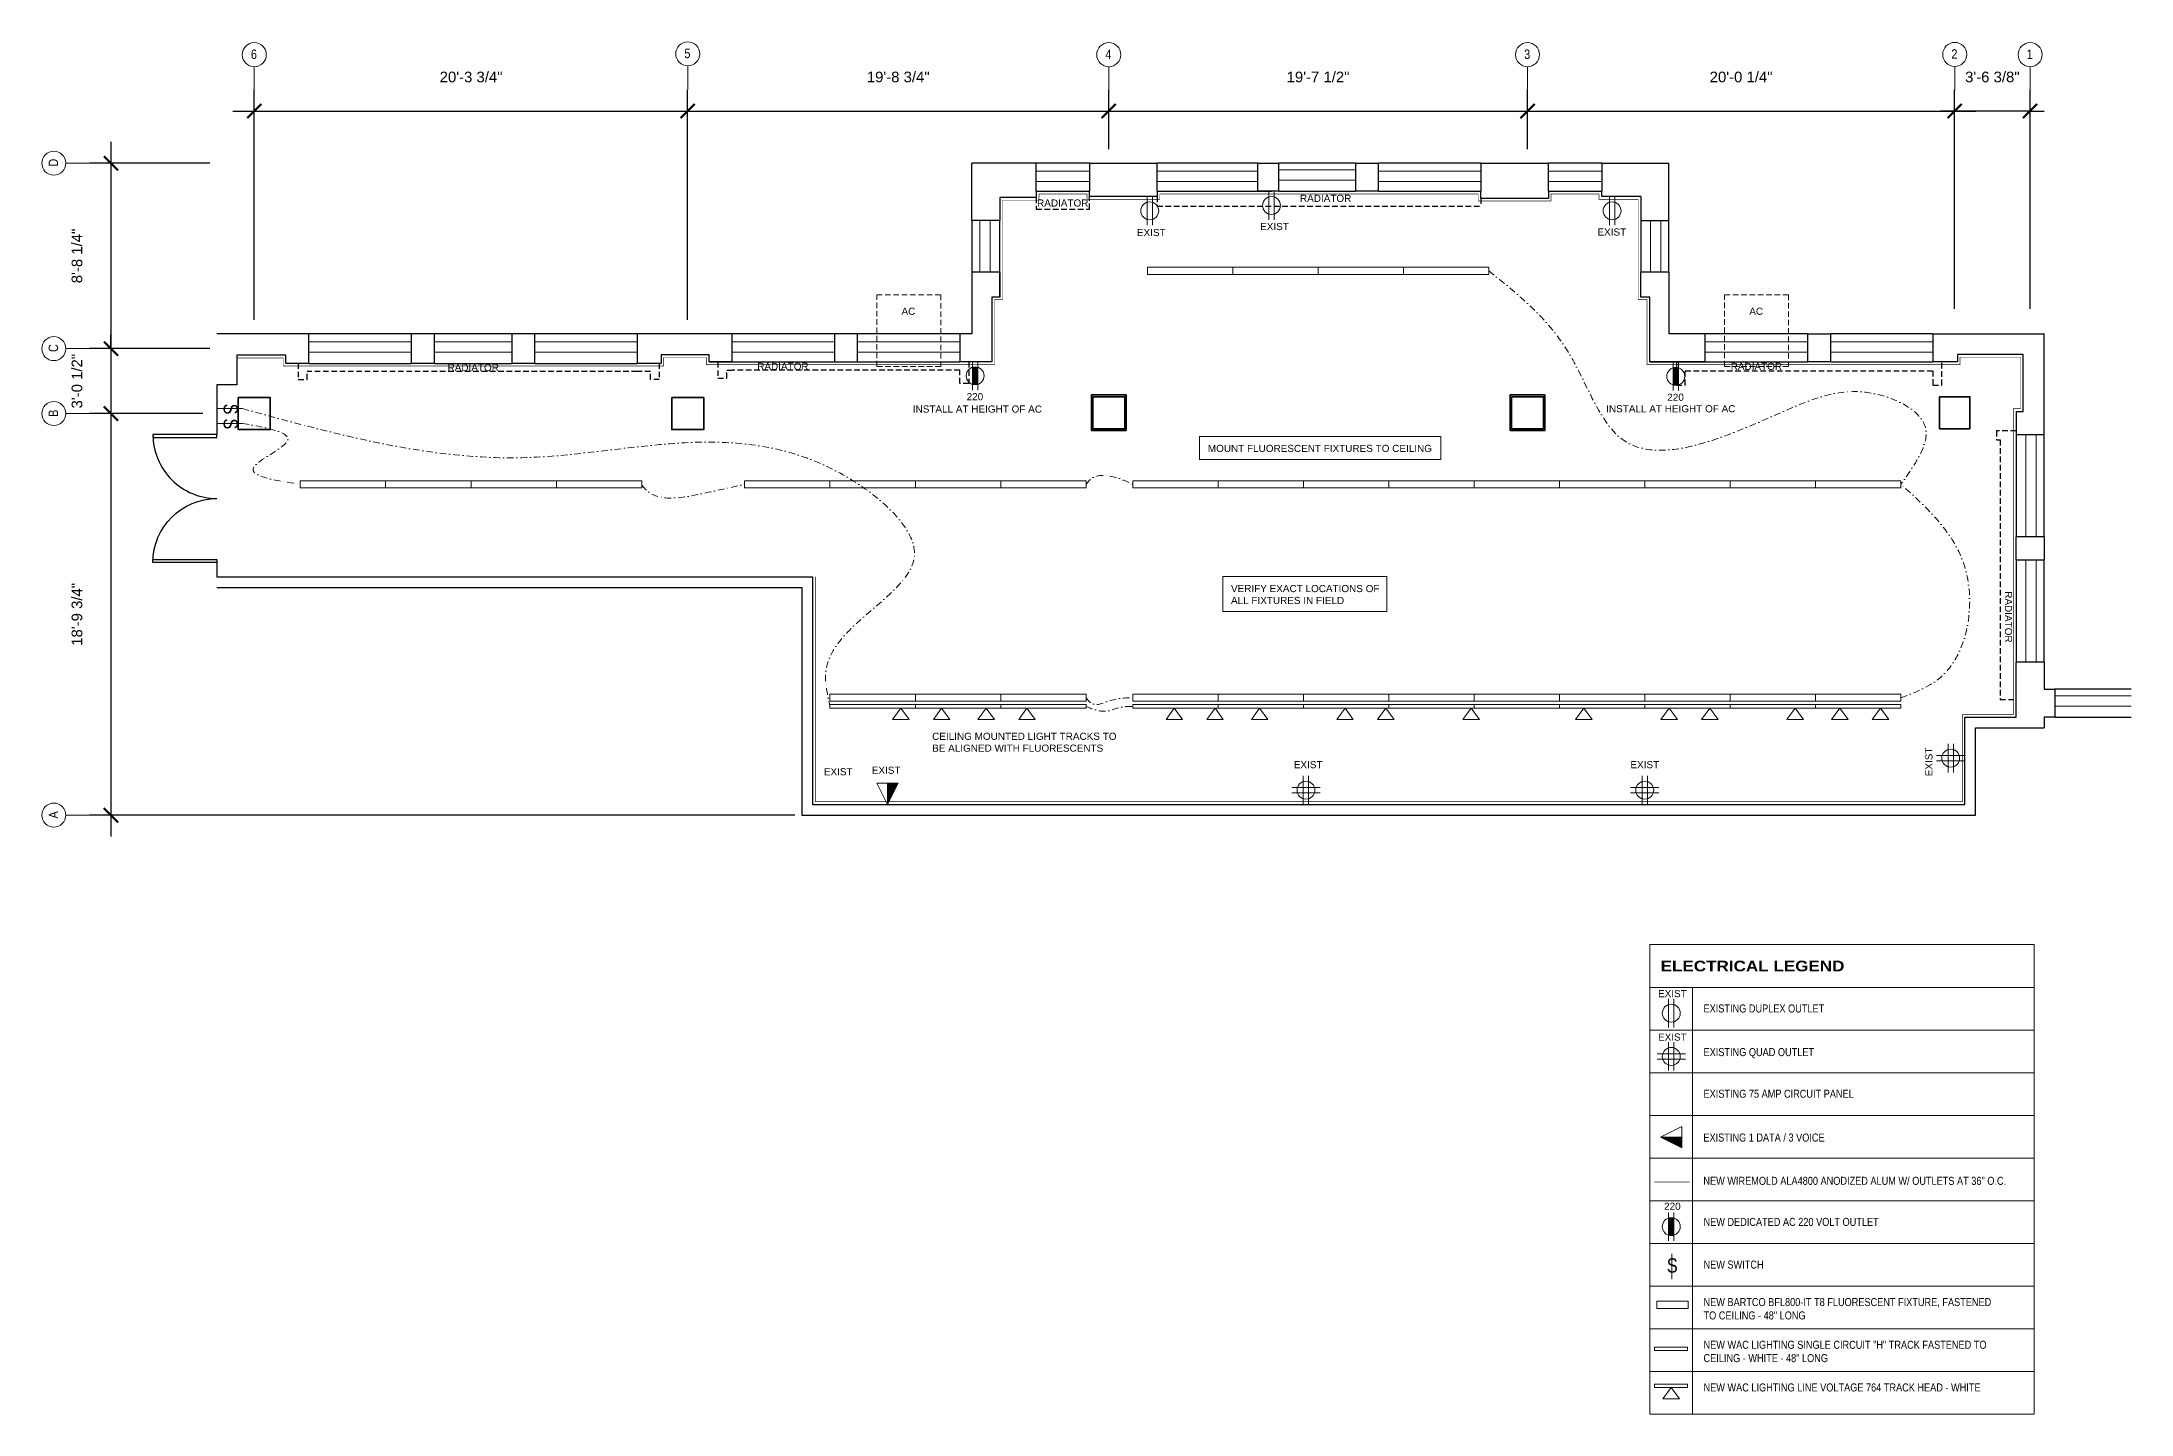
# Model space of a CAD drawing. Extents: x 2166 to 4336, y -1734 to 661.
# Drawn here: x 3161 to 4336, y -111 to 661 of the extents above; entities that cross this region are included whole.
import ezdxf

# ---------------------------------------------------------------- set-up
doc = ezdxf.new("R2010")
doc.units = 0
doc.header["$LTSCALE"] = 25
doc.header["$MEASUREMENT"] = 0
doc.header["$PDMODE"] = 34
doc.header["$PDSIZE"] = 6
doc.linetypes.add('HIDDEN2', pattern=[0.1875, 0.125, -0.0625])
doc.linetypes.add('STYLE_01', pattern=[0.3, 0.15, -0.075, 0.0005, -0.0745])
doc.layers.get('0').update_dxf_attribs({"lineweight": 15})
for name, color, linetype, lineweight in [('A-ANNO-NOTE', 230, 'Continuous', 13), ('A-CEN-COLNUM', 1, 'Continuous', 15), ('A-DIM', 86, 'Continuous', 15), ('A-EQMT', 134, 'Continuous', 20), ('A-FURN-FURN', 43, 'HIDDEN2', 25), ('A-PWR-NOTE', 3, 'Continuous', 9), ('A-PWR-SYMBOL', 3, 'Continuous', 9), ('E-Elec', 71, 'Continuous', 25), ('EXIST-BEAM-OVHD', 32, 'HIDDEN2', 25), ('EXIST-GLAZ-GLAZ', 4, 'Continuous', 18), ('EXIST-S-COL', 32, 'Continuous', 35), ('EXIST-WALL-FULL', 1, 'Continuous', 30), ('EXIST-WALL-PRHT', 32, 'Continuous', 25)]:
    doc.layers.add(name, color=color, linetype=linetype, lineweight=lineweight)
doc.layers.add('NEW-PART', color=1, linetype='Continuous')
doc.styles.add('ARCHITXT', font='cityb___.ttf', dxfattribs={"height": 6})
doc.styles.add('Arial Narrow 8', font='ARIALN.TTF', dxfattribs={"height": 9})
doc.styles.add('Dim', font='ARIAL.TTF', dxfattribs={"height": 6})
doc.styles.add('DIMPAPER', font='ARIAL.TTF', dxfattribs={"height": 2})
doc.styles.add('TITLE', font='ariblk.TTF', dxfattribs={"height": 0.1875})
doc.dimstyles.new('AW PAPER', dxfattribs={"dimscale": 0, "dimtxt": 0.5625, "dimasz": 0.125, "dimexe": 0.09375, "dimexo": 0.03125, "dimgap": 0.125, "dimtad": 1, "dimdec": 3, "dimrnd": 0.125, "dimzin": 3, "dimdsep": 46, "dimlunit": 4, "dimtxsty": 'DIMPAPER', "dimblk": 'ARCHTICK', "dimcen": 0.09375, "dimdle": 0.09375, "dimadec": 0, "dimazin": 0, "dimtfac": 1, "dimtdec": 3, "dimtix": 1, "dimtmove": 1, "dimatfit": 2, "dimfxl": 0, "dimfrac": 2, "dimtolj": 1, "dimtzin": 0, "dimarcsym": 0})

# ---------------------------------------------------------------- blocks, each defined once
blk = doc.blocks.new('LDR')
blk.add_line((0, 0), (0, 0))
blk.add_lwpolyline([(-1.75, 0), (0, 0), (0, 36), (-1.75, 36)], close=True)
blk.add_arc((0, 0), 36, 90, 180)
blk = doc.blocks.new('Group-917')
at = {"layer": 'A-PWR-SYMBOL'}
for p, q in [((8, 1.5), (-8, 1.5)), ((-1.5, -8), (-1.5, 8)), ((1.5, -8), (1.5, 8)), ((8, -1.5), (-8, -1.5))]:
    blk.add_line(p, q, dxfattribs=at)
blk.add_circle((0, 0), 5.03, dxfattribs=at)
blk = doc.blocks.new('Group-916')
at = {"layer": 'A-PWR-SYMBOL'}
for p, q in [((-1.5, -8), (-1.5, 8)), ((1.5, -8), (1.5, 8))]:
    blk.add_line(p, q, dxfattribs=at)
blk.add_circle((0, 0), 5.03, dxfattribs=at)
blk = doc.blocks.new('Group-923')
at = {"layer": 'A-PWR-SYMBOL', "linetype": 'Continuous', "lineweight": 0}
blk.add_hatch(color=7, dxfattribs=at).paths.add_polyline_path([(12, -6), (12, 0), (0, 0)])
at = {"layer": 'A-PWR-SYMBOL'}
blk.add_line((12, 0), (0, 0), dxfattribs=at)
for points in [[(12, -6), (12, 6), (0, 0)], [(12, -6), (12, 0), (0, 0)]]:
    blk.add_lwpolyline(points, close=True, dxfattribs=at)
blk = doc.blocks.new('_ARCHTICK')
at = {"color": 0, "linetype": 'ByBlock', "const_width": 0.15}
blk.add_lwpolyline([(-0.5, -0.5), (0.5, 0.5)], dxfattribs=at)
blk = doc.blocks.new('*D51')
at = {"layer": 'A-DIM', "color": 0, "lineweight": -2}
for p, q in [((3281, 504.8), (3281, 634.2)), ((3524.7, 508.8), (3524.7, 634.2)), ((3269, 622.2), (3536.7, 622.2))]:
    blk.add_line(p, q, dxfattribs=at)
at = {"layer": 'Defpoints', "color": 0}
for p in [(3524.7, 622.2), (3281, 500.8), (3524.7, 504.8)]:
    blk.add_point(p, dxfattribs=at)
at = {"layer": 'A-DIM', "color": 0, "lineweight": -2, "xscale": 8, "yscale": 8, "zscale": 8, "rotation": 180}
blk.add_blockref('_ARCHTICK', (3281, 622.2), dxfattribs=at)
at = {"layer": 'A-DIM', "color": 0, "lineweight": -2, "xscale": 8, "yscale": 8, "zscale": 8}
blk.add_blockref('_ARCHTICK', (3524.7, 622.2), dxfattribs=at)
at = {"layer": 'A-DIM', "color": 0, "insert": (3402.9, 641.3), "char_height": 6, "attachment_point": 5, "style": 'Dim'}
blk.add_mtext('\\A1;20\'-3 3/4"', dxfattribs=at)
blk = doc.blocks.new('*D52')
at = {"layer": 'A-DIM', "color": 0, "lineweight": -2}
for p, q in [((3524.7, 504.8), (3524.7, 634.2)), ((3761.5, 604.8), (3761.5, 634.2)), ((3512.7, 622.2), (3773.5, 622.2))]:
    blk.add_line(p, q, dxfattribs=at)
at = {"layer": 'Defpoints', "color": 0}
for p in [(3761.5, 622.2), (3761.5, 600.8), (3524.7, 500.8)]:
    blk.add_point(p, dxfattribs=at)
at = {"layer": 'A-DIM', "color": 0, "lineweight": -2, "xscale": 8, "yscale": 8, "zscale": 8, "rotation": 180}
blk.add_blockref('_ARCHTICK', (3524.7, 622.2), dxfattribs=at)
at = {"layer": 'A-DIM', "color": 0, "lineweight": -2, "xscale": 8, "yscale": 8, "zscale": 8}
blk.add_blockref('_ARCHTICK', (3761.5, 622.2), dxfattribs=at)
at = {"layer": 'A-DIM', "color": 0, "insert": (3643.1, 641.3), "char_height": 6, "attachment_point": 5, "style": 'Dim'}
blk.add_mtext('\\A1;19\'-8 3/4"', dxfattribs=at)
blk = doc.blocks.new('*D53')
at = {"layer": 'A-DIM', "color": 0, "lineweight": -2}
for p, q in [((3761.5, 600.8), (3761.5, 634.2)), ((3997, 604.8), (3997, 634.2)), ((3749.5, 622.2), (4009, 622.2))]:
    blk.add_line(p, q, dxfattribs=at)
at = {"layer": 'Defpoints', "color": 0}
for p in [(3997, 622.2), (3997, 600.8), (3761.5, 596.8)]:
    blk.add_point(p, dxfattribs=at)
at = {"layer": 'A-DIM', "color": 0, "lineweight": -2, "xscale": 8, "yscale": 8, "zscale": 8, "rotation": 180}
blk.add_blockref('_ARCHTICK', (3761.5, 622.2), dxfattribs=at)
at = {"layer": 'A-DIM', "color": 0, "lineweight": -2, "xscale": 8, "yscale": 8, "zscale": 8}
blk.add_blockref('_ARCHTICK', (3997, 622.2), dxfattribs=at)
at = {"layer": 'A-DIM', "color": 0, "insert": (3879.2, 641.3), "char_height": 6, "attachment_point": 5, "style": 'Dim'}
blk.add_mtext('\\A1;19\'-7 1/2"', dxfattribs=at)
blk = doc.blocks.new('*D54')
at = {"layer": 'A-DIM', "color": 0, "lineweight": -2}
for p, q in [((3997, 600.8), (3997, 634.2)), ((4237.2, 511), (4237.2, 634.2)), ((3985, 622.2), (4249.2, 622.2))]:
    blk.add_line(p, q, dxfattribs=at)
at = {"layer": 'Defpoints', "color": 0}
for p in [(4237.2, 622.2), (3997, 596.8), (4237.2, 507)]:
    blk.add_point(p, dxfattribs=at)
at = {"layer": 'A-DIM', "color": 0, "lineweight": -2, "xscale": 8, "yscale": 8, "zscale": 8, "rotation": 180}
blk.add_blockref('_ARCHTICK', (3997, 622.2), dxfattribs=at)
at = {"layer": 'A-DIM', "color": 0, "lineweight": -2, "xscale": 8, "yscale": 8, "zscale": 8}
blk.add_blockref('_ARCHTICK', (4237.2, 622.2), dxfattribs=at)
at = {"layer": 'A-DIM', "color": 0, "insert": (4117.1, 641.3), "char_height": 6, "attachment_point": 5, "style": 'Dim'}
blk.add_mtext('\\A1;20\'-0 1/4"', dxfattribs=at)
blk = doc.blocks.new('*D55')
at = {"layer": 'A-DIM', "color": 0, "lineweight": -2}
for p, q in [((4237.2, 511), (4237.2, 634.2)), ((4279.6, 511), (4279.6, 634.2)), ((4237.2, 622.2), (4229.2, 622.2)), ((4279.6, 622.2), (4237.2, 622.2)), ((4279.6, 622.2), (4287.6, 622.2))]:
    blk.add_line(p, q, dxfattribs=at)
at = {"layer": 'Defpoints', "color": 0}
for p in [(4237.2, 622.2), (4237.2, 507), (4279.6, 507)]:
    blk.add_point(p, dxfattribs=at)
at = {"layer": 'A-DIM', "color": 0, "lineweight": -2, "xscale": 8, "yscale": 8, "zscale": 8}
blk.add_blockref('_ARCHTICK', (4237.2, 622.2), dxfattribs=at)
at = {"layer": 'A-DIM', "color": 0, "lineweight": -2, "xscale": 8, "yscale": 8, "zscale": 8, "rotation": 180}
blk.add_blockref('_ARCHTICK', (4279.6, 622.2), dxfattribs=at)
at = {"layer": 'A-DIM', "color": 0, "insert": (4258.4, 641.3), "char_height": 6, "attachment_point": 5, "style": 'Dim'}
blk.add_mtext('\\A1;3\'-6 3/8"', dxfattribs=at)
blk = doc.blocks.new('*D49')
at = {"layer": 'A-DIM', "color": 0, "lineweight": -2}
for p, q in [((3200.4, 488.6), (3200.4, 496.6)), ((3256, 488.6), (3188.4, 488.6)), ((3200.4, 488.6), (3200.4, 452.1)), ((3252, 452.1), (3188.4, 452.1)), ((3200.4, 452.1), (3200.4, 444.1))]:
    blk.add_line(p, q, dxfattribs=at)
at = {"layer": 'Defpoints', "color": 0}
for p in [(3260, 488.6), (3200.4, 452.1), (3256, 452.1)]:
    blk.add_point(p, dxfattribs=at)
at = {"layer": 'A-DIM', "color": 0, "lineweight": -2, "xscale": 8, "yscale": 8, "zscale": 8}
for p, rotation in [((3200.4, 488.6), 270), ((3200.4, 452.1), 90)]:
    blk.add_blockref('_ARCHTICK', p, dxfattribs=dict(at, rotation=rotation))
at = {"layer": 'A-DIM', "color": 0, "insert": (3181.3, 470.3), "char_height": 6, "attachment_point": 5, "rotation": 90, "style": 'Dim'}
blk.add_mtext('\\A1;3\'-0 1/2"', dxfattribs=at)
blk = doc.blocks.new('*D50')
at = {"layer": 'A-DIM', "color": 0, "lineweight": -2}
for p, q in [((3200.4, 464.1), (3200.4, 214.3)), ((3252, 452.1), (3188.4, 452.1)), ((3585, 226.3), (3188.4, 226.3))]:
    blk.add_line(p, q, dxfattribs=at)
at = {"layer": 'Defpoints', "color": 0}
for p in [(3256, 452.1), (3200.4, 226.3), (3589, 226.3)]:
    blk.add_point(p, dxfattribs=at)
at = {"layer": 'A-DIM', "color": 0, "lineweight": -2, "xscale": 8, "yscale": 8, "zscale": 8}
for p, rotation in [((3200.4, 452.1), 90), ((3200.4, 226.3), 270)]:
    blk.add_blockref('_ARCHTICK', p, dxfattribs=dict(at, rotation=rotation))
at = {"layer": 'A-DIM', "color": 0, "insert": (3181.3, 339.2), "char_height": 6, "attachment_point": 5, "rotation": 90, "style": 'Dim'}
blk.add_mtext('\\A1;18\'-9 3/4"', dxfattribs=at)
blk = doc.blocks.new('*D69')
at = {"layer": 'A-DIM', "color": 0, "lineweight": -2}
for p, q in [((3200.4, 604.8), (3200.4, 476.6)), ((3256, 592.8), (3188.4, 592.8)), ((3252, 488.6), (3188.4, 488.6))]:
    blk.add_line(p, q, dxfattribs=at)
at = {"layer": 'Defpoints', "color": 0}
for p in [(3260, 592.8), (3200.4, 488.6), (3256, 488.6)]:
    blk.add_point(p, dxfattribs=at)
at = {"layer": 'A-DIM', "color": 0, "lineweight": -2, "xscale": 8, "yscale": 8, "zscale": 8}
for p, rotation in [((3200.4, 592.8), 90), ((3200.4, 488.6), 270)]:
    blk.add_blockref('_ARCHTICK', p, dxfattribs=dict(at, rotation=rotation))
at = {"layer": 'A-DIM', "color": 0, "insert": (3181.3, 540.7), "char_height": 6, "attachment_point": 5, "rotation": 90, "style": 'Dim'}
blk.add_mtext('\\A1;8\'-8 1/4"', dxfattribs=at)

msp = doc.modelspace()

# ---------------------------------------------------------------- hatches: boundary and pattern name
at = {"layer": 'A-PWR-SYMBOL', "linetype": 'STYLE_01'}
for points in [[(3684.864, 468.5153, 0.152479035), (3687.864, 468.5153), (3687.864, 478.124, 0.152479035), (3684.864, 478.124)], [(4078.8651, 468.2021, 0.152479035), (4081.8651, 468.2021), (4081.8651, 477.8108, 0.152479035), (4078.8651, 477.8108)], [(4076.3448, -9.8572, 0.152479035), (4079.3448, -9.8572), (4079.3448, -0.2485, 0.152479035), (4076.3448, -0.2485)]]:
    msp.add_hatch(color=256, dxfattribs=at).paths.add_polyline_path(points)

# ---------------------------------------------------------------- linework, layer by layer
for p, q in [((3311.7416, 486.336), (3311.7416, 492.336)), ((3311.7416, 492.336), (3329.1233, 492.336)), ((3620.2416, 481.086), (3607.2416, 481.086)), ((4271.7416, 440.336), (4271.7416, 453.336))]:
    msp.add_line(p, q)
at = {"layer": 'A-ANNO-NOTE'}
for points in [[(3812.627, 439.1239), (3948.2567, 439.1239), (3948.2567, 426.3323), (3812.627, 426.3323)], [(3825.6437, 360.4164), (3917.8438, 360.4164), (3917.8438, 340.8484), (3825.6437, 340.8484)]]:
    msp.add_lwpolyline(points, close=True, dxfattribs=at)
at = {"layer": 'A-CEN-COLNUM', "linetype": 'Continuous'}
for p, q in [((3280.9916, 633.7399), (3280.9916, 647.1336)), ((3524.7416, 634.2236), (3524.7416, 647.6173)), ((3761.4916, 633.7399), (3761.4916, 647.1336)), ((3996.9916, 633.7399), (3996.9916, 647.1336)), ((4237.2416, 633.7399), (4237.2416, 647.1336)), ((4279.6166, 633.7399), (4279.6166, 647.1336)), ((3188.3846, 592.836), (3174.991, 592.836)), ((3188.3846, 488.586), (3174.991, 488.586)), ((3188.3846, 452.086), (3174.991, 452.086)), ((3188.3846, 226.336), (3174.991, 226.336))]:
    msp.add_line(p, q, dxfattribs=at)
for centre in [(3281.0061, 653.8836), (3524.7561, 654.3673), (3761.5061, 653.8836), (3997.0061, 653.8836), (4237.2561, 654.0242), (4279.6311, 653.8836), (3168.241, 592.8505), (3168.241, 488.6005), (3168.241, 452.1005), (3168.241, 226.3505)]:
    msp.add_circle(centre, 6.75, dxfattribs=at)
at = {"layer": 'A-EQMT', "linetype": 'HIDDEN2'}
for points in [[(3630.9916, 518.9155), (3666.9916, 518.9155), (3666.9916, 478.6235), (3630.9916, 478.6235)], [(4107.7416, 518.9155), (4143.7416, 518.9155), (4143.7416, 478.6235), (4107.7416, 478.6235)]]:
    msp.add_lwpolyline(points, close=True, dxfattribs=at)
at = {"layer": 'A-FURN-FURN'}
for p, q in [((3720.7416, 573.586), (3720.7416, 567.086)), ((3720.7416, 567.086), (3750.7416, 567.086)), ((3750.7416, 567.086), (3750.7416, 574.086)), ((3788.7416, 574.086), (3788.7416, 568.7695)), ((3788.7416, 568.7695), (3970.7416, 568.7695)), ((3970.7416, 573.086), (3970.7416, 568.7695)), ((3305.7416, 480.336), (3305.7416, 471.336)), ((3305.7416, 471.336), (3310.7416, 471.336)), ((3496.2416, 475.836), (3310.7416, 475.836)), ((3310.7416, 471.336), (3310.7416, 475.836)), ((3503.7416, 475.836), (3496.2416, 475.836)), ((3503.7416, 471.336), (3503.7416, 475.836)), ((3508.7416, 471.336), (3503.7416, 471.336)), ((3508.7416, 480.336), (3508.7416, 471.336)), ((3541.7416, 481.086), (3541.7416, 472.086)), ((3541.7416, 472.086), (3546.7416, 472.086)), ((3546.7416, 472.086), (3546.7416, 476.586)), ((3546.7416, 476.586), (3549.7416, 476.586)), ((3677.7416, 476.586), (3549.7416, 476.586)), ((3677.7416, 469.086), (3677.7416, 476.586)), ((3682.7416, 481.086), (3682.7416, 469.086)), ((4080.7416, 481.086), (4080.7416, 468.086)), ((4085.7416, 468.086), (4085.7416, 476.086)), ((4085.7416, 476.086), (4224.9916, 476.086)), ((4224.9916, 476.086), (4224.9916, 468.086)), ((4229.9916, 468.086), (4229.9916, 481.086)), ((3682.7416, 469.086), (3677.7416, 469.086)), ((4080.7416, 468.086), (4085.7416, 468.086)), ((4224.9916, 468.086), (4229.9916, 468.086)), ((4271.7416, 442.336), (4260.7416, 442.336)), ((4260.7416, 442.336), (4260.7416, 437.336)), ((4260.7416, 437.336), (4262.7416, 437.336)), ((4262.7416, 437.336), (4262.7416, 291.336)), ((4262.7416, 291.336), (4271.7416, 291.336))]:
    msp.add_line(p, q, dxfattribs=at)
at = {"layer": 'A-PWR-SYMBOL'}
for p, q in [((3274.342, 454.8783), (3259.9916, 454.8783)), ((3274.342, 446.5648), (3259.9916, 446.5648)), ((3644.6179, 286.4691), (3639.9614, 280.0762)), ((3644.6179, 286.4691), (3649.2743, 280.0762)), ((3667.5265, 286.4691), (3662.8701, 280.0762)), ((3667.5265, 286.4691), (3672.183, 280.0762)), ((3692.6179, 286.4691), (3687.9614, 280.0762)), ((3692.6179, 286.4691), (3697.2743, 280.0762)), ((3715.5265, 286.4691), (3710.8701, 280.0762)), ((3715.5265, 286.4691), (3720.183, 280.0762)), ((3798.3679, 286.4691), (3793.7114, 280.0762)), ((3798.3679, 286.4691), (3803.0243, 280.0762)), ((3821.2765, 286.4691), (3816.6201, 280.0762)), ((3821.2765, 286.4691), (3825.933, 280.0762)), ((3846.3679, 286.4691), (3841.7114, 280.0762)), ((3846.3679, 286.4691), (3851.0243, 280.0762)), ((3894.3679, 286.4691), (3889.7114, 280.0762)), ((3894.3679, 286.4691), (3899.0243, 280.0762)), ((3917.2765, 286.4691), (3912.6201, 280.0762)), ((3917.2765, 286.4691), (3921.933, 280.0762)), ((3965.2765, 286.4691), (3960.6201, 280.0762)), ((3965.2765, 286.4691), (3969.933, 280.0762)), ((4028.6179, 286.4691), (4023.9614, 280.0762)), ((4028.6179, 286.4691), (4033.2743, 280.0762)), ((4076.6179, 286.4691), (4071.9614, 280.0762)), ((4076.6179, 286.4691), (4081.2743, 280.0762)), ((4099.5265, 286.4691), (4094.8701, 280.0762)), ((4099.5265, 286.4691), (4104.183, 280.0762)), ((4147.5265, 286.4691), (4142.8701, 280.0762)), ((4147.5265, 286.4691), (4152.183, 280.0762)), ((4172.6179, 286.4691), (4167.9614, 280.0762)), ((4172.6179, 286.4691), (4177.2743, 280.0762)), ((4195.5265, 286.4691), (4190.8701, 280.0762)), ((4195.5265, 286.4691), (4200.183, 280.0762)), ((3639.9614, 280.0762), (3649.2743, 280.0762)), ((3662.8701, 280.0762), (3672.183, 280.0762)), ((3687.9614, 280.0762), (3697.2743, 280.0762)), ((3710.8701, 280.0762), (3720.183, 280.0762)), ((3793.7114, 280.0762), (3803.0243, 280.0762)), ((3816.6201, 280.0762), (3825.933, 280.0762)), ((3841.7114, 280.0762), (3851.0243, 280.0762)), ((3889.7114, 280.0762), (3899.0243, 280.0762)), ((3912.6201, 280.0762), (3921.933, 280.0762)), ((3960.6201, 280.0762), (3969.933, 280.0762)), ((4023.9614, 280.0762), (4033.2743, 280.0762)), ((4071.9614, 280.0762), (4081.2743, 280.0762)), ((4094.8701, 280.0762), (4104.183, 280.0762)), ((4142.8701, 280.0762), (4152.183, 280.0762)), ((4167.9614, 280.0762), (4177.2743, 280.0762)), ((4190.8701, 280.0762), (4200.183, 280.0762)), ((4065.8448, 129.4929), (4281.8448, 129.4929)), ((4089.8448, 129.4929), (4089.8448, -110.5071)), ((4065.8448, 105.4929), (4281.8448, 105.4929)), ((4065.8448, 81.4929), (4281.8448, 81.4929)), ((4065.8448, 57.4929), (4281.8448, 57.4929)), ((4065.8448, 33.4929), (4281.8448, 33.4929)), ((4065.8448, 9.4929), (4281.8448, 9.4929)), ((4065.8448, -14.5071), (4281.8448, -14.5071)), ((4078.1392, -20.2781), (4078.1392, -34.6286)), ((4065.8448, -38.5071), (4281.8448, -38.5071)), ((4065.8448, -62.5071), (4281.8448, -62.5071)), ((4065.8448, -62.5071), (4281.8448, -62.5071)), ((4065.8448, -86.5071), (4281.8448, -86.5071)), ((4077.7484, -95.5654), (4073.0919, -101.9584)), ((4073.0919, -101.9584), (4082.4048, -101.9584)), ((4077.7484, -95.5654), (4082.4048, -101.9584))]:
    msp.add_line(p, q, dxfattribs=at)
for points in [[(3783.2416, 530.336), (3831.2416, 530.336), (3831.2416, 534.336), (3783.2416, 534.336)], [(3831.2416, 530.336), (3879.2416, 530.336), (3879.2416, 534.336), (3831.2416, 534.336)], [(3879.2416, 530.336), (3927.2416, 530.336), (3927.2416, 534.336), (3879.2416, 534.336)], [(3927.2416, 530.336), (3975.2416, 530.336), (3975.2416, 534.336), (3927.2416, 534.336)], [(3306.8666, 410.336), (3354.8666, 410.336), (3354.8666, 414.336), (3306.8666, 414.336)], [(3354.8666, 410.336), (3402.8666, 410.336), (3402.8666, 414.336), (3354.8666, 414.336)], [(3402.8666, 410.336), (3450.8666, 410.336), (3450.8666, 414.336), (3402.8666, 414.336)], [(3450.8666, 410.336), (3498.8666, 410.336), (3498.8666, 414.336), (3450.8666, 414.336)], [(3556.7416, 410.336), (3604.7416, 410.336), (3604.7416, 414.336), (3556.7416, 414.336)], [(3604.7416, 410.336), (3652.7416, 410.336), (3652.7416, 414.336), (3604.7416, 414.336)], [(3652.7416, 410.336), (3700.7416, 410.336), (3700.7416, 414.336), (3652.7416, 414.336)], [(3700.7416, 410.336), (3748.7416, 410.336), (3748.7416, 414.336), (3700.7416, 414.336)], [(3774.9916, 410.336), (3822.9916, 410.336), (3822.9916, 414.336), (3774.9916, 414.336)], [(3822.9916, 410.336), (3870.9916, 410.336), (3870.9916, 414.336), (3822.9916, 414.336)], [(3870.9916, 410.336), (3918.9916, 410.336), (3918.9916, 414.336), (3870.9916, 414.336)], [(3918.9916, 410.336), (3966.9916, 410.336), (3966.9916, 414.336), (3918.9916, 414.336)], [(3966.9916, 410.336), (4014.9916, 410.336), (4014.9916, 414.336), (3966.9916, 414.336)], [(4014.9916, 410.336), (4062.9916, 410.336), (4062.9916, 414.336), (4014.9916, 414.336)], [(4062.9916, 410.336), (4110.9916, 410.336), (4110.9916, 414.336), (4062.9916, 414.336)], [(4110.9916, 410.336), (4158.9916, 410.336), (4158.9916, 414.336), (4110.9916, 414.336)], [(4158.9916, 410.336), (4206.9916, 410.336), (4206.9916, 414.336), (4158.9916, 414.336)], [(4158.9916, 410.336), (4206.9916, 410.336), (4206.9916, 414.336), (4158.9916, 414.336)], [(3604.7416, 290.336), (3652.7416, 290.336), (3652.7416, 294.336), (3604.7416, 294.336)], [(3652.7416, 290.336), (3700.7416, 290.336), (3700.7416, 294.336), (3652.7416, 294.336)], [(3700.7416, 290.336), (3748.7416, 290.336), (3748.7416, 294.336), (3700.7416, 294.336)], [(3774.9916, 290.336), (3822.9916, 290.336), (3822.9916, 294.336), (3774.9916, 294.336)], [(3822.9916, 290.336), (3870.9916, 290.336), (3870.9916, 294.336), (3822.9916, 294.336)], [(3870.9916, 290.336), (3918.9916, 290.336), (3918.9916, 294.336), (3870.9916, 294.336)], [(3918.9916, 290.336), (3966.9916, 290.336), (3966.9916, 294.336), (3918.9916, 294.336)], [(3966.9916, 290.336), (4014.9916, 290.336), (4014.9916, 294.336), (3966.9916, 294.336)], [(4014.9916, 290.336), (4062.9916, 290.336), (4062.9916, 294.336), (4014.9916, 294.336)], [(4062.9916, 290.336), (4110.9916, 290.336), (4110.9916, 294.336), (4062.9916, 294.336)], [(4110.9916, 290.336), (4158.9916, 290.336), (4158.9916, 294.336), (4110.9916, 294.336)], [(4158.9916, 290.336), (4206.9916, 290.336), (4206.9916, 294.336), (4158.9916, 294.336)], [(3604.7416, 286.4691), (3652.7416, 286.4691), (3652.7416, 288.4691), (3604.7416, 288.4691)], [(3652.7416, 286.4691), (3700.7416, 286.4691), (3700.7416, 288.4691), (3652.7416, 288.4691)], [(3700.7416, 286.4691), (3748.7416, 286.4691), (3748.7416, 288.4691), (3700.7416, 288.4691)], [(3774.9916, 286.4691), (3822.9916, 286.4691), (3822.9916, 288.4691), (3774.9916, 288.4691)], [(3822.9916, 286.4691), (3870.9916, 286.4691), (3870.9916, 288.4691), (3822.9916, 288.4691)], [(3870.9916, 286.4691), (3918.9916, 286.4691), (3918.9916, 288.4691), (3870.9916, 288.4691)], [(3918.9916, 286.4691), (3966.9916, 286.4691), (3966.9916, 288.4691), (3918.9916, 288.4691)], [(3966.9916, 286.4691), (4014.9916, 286.4691), (4014.9916, 288.4691), (3966.9916, 288.4691)], [(4014.9916, 286.4691), (4062.9916, 286.4691), (4062.9916, 288.4691), (4014.9916, 288.4691)], [(4062.9916, 286.4691), (4110.9916, 286.4691), (4110.9916, 288.4691), (4062.9916, 288.4691)], [(4110.9916, 286.4691), (4158.9916, 286.4691), (4158.9916, 288.4691), (4110.9916, 288.4691)], [(4158.9916, 286.4691), (4206.9916, 286.4691), (4206.9916, 288.4691), (4158.9916, 288.4691)], [(4065.8448, 153.4929), (4281.8448, 153.4929), (4281.8448, -110.5071), (4065.8448, -110.5071)], [(4069.7747, -47.0361), (4087.2538, -47.0361), (4087.2538, -51.0361), (4069.7747, -51.0361)], [(4068.4851, -72.7625), (4087.0116, -72.7625), (4087.0116, -74.6618), (4068.4851, -74.6618)], [(4068.4851, -93.666), (4087.0116, -93.666), (4087.0116, -95.5654), (4068.4851, -95.5654)]]:
    msp.add_lwpolyline(points, close=True, dxfattribs=at)
at = {"layer": 'A-PWR-SYMBOL', "linetype": 'STYLE_01'}
for points in [[(3975.2416, 532.336), (4019.4169, 487.386), (4051.4985, 436.7901), (4139.188, 452.4677), (4192.6573, 463.157), (4220.4613, 445.3415), (4206.9916, 412.336)], [(3274.342, 454.8783), (3433.9644, 427.3574), (3617.6635, 414.336), (3652.172, 371.7945), (3602.6469, 308.6691), (3604.7416, 287.4691)], [(3274.342, 446.5648), (3299.613, 436.7168), (3280.5526, 421.6948), (3306.8666, 412.336)], [(3498.8666, 411.836), (3502.1865, 408.4417), (3530.5119, 406.6141), (3556.7416, 412.336)], [(3748.7416, 412.336), (3752.0615, 415.7302), (3762.2667, 416.9534), (3774.9916, 412.336)], [(4206.9916, 292.336), (4228.4802, 303.1295), (4242.8516, 365.8457), (4206.9916, 412.336)], [(3748.7416, 292.336), (3752.0615, 288.9417), (3762.4958, 290.7515), (3774.9916, 292.336)], [(3748.7416, 287.4691), (3758.813, 284.6978), (3769.0896, 287.0703), (3774.9916, 287.4691)]]:
    msp.add_spline(points, degree=3, dxfattribs=at)
at = {"layer": 'E-Elec', "linetype": 'STYLE_01', "const_width": 0.3, "flags": 128}
for points in [[(3271.2416, 483.336), (3297.2416, 483.336), (3297.2416, 478.836), (3511.2416, 478.836), (3511.2416, 483.586), (3535.2416, 483.586), (3535.2416, 479.586), (3697.2416, 479.586), (3697.2416, 516.086), (3701.7416, 516.086), (3701.7416, 572.086), (3722.2416, 572.086), (3722.2416, 575.586), (3749.2416, 575.586), (3749.2416, 572.586), (3790.2416, 572.586), (3790.2416, 575.586), (3969.2416, 575.586), (3969.2416, 571.586), (4010.2416, 571.586), (4010.2416, 575.586), (4037.2416, 575.586), (4037.2416, 572.586), (4059.2416, 572.586), (4059.2416, 516.086), (4064.2416, 516.086), (4064.2416, 479.586), (4240.2416, 479.586), (4240.2416, 483.836), (4274.2416, 483.836), (4274.2416, 454.836), (4270.2416, 454.836), (4270.2416, 282.836), (4241.4916, 282.836), (4241.4916, 233.836), (3596.4916, 233.836), (3596.4916, 360.336)], [(4068.3293, 20.0462), (4088.1868, 20.0462)]]:
    msp.add_lwpolyline(points, dxfattribs=at)
at = {"layer": 'EXIST-BEAM-OVHD', "flags": 128}
msp.add_lwpolyline([(4242.9916, 281.336), (4271.7416, 281.336)], dxfattribs=at)
at = {"layer": 'EXIST-GLAZ-GLAZ'}
for p, q in [((3750.7416, 588.336), (3720.7416, 588.336)), ((3845.2416, 588.336), (3788.7416, 588.336)), ((3900.2416, 589.086), (3857.2416, 589.086)), ((3970.7416, 588.336), (3913.2416, 588.336)), ((4038.7416, 588.336), (4008.7416, 588.336)), ((3750.7416, 582.586), (3720.7416, 582.586)), ((3845.2416, 582.586), (3788.7416, 582.586)), ((3900.2416, 583.336), (3857.2416, 583.336)), ((3970.7416, 582.586), (3913.2416, 582.586)), ((4038.7416, 582.586), (4008.7416, 582.586)), ((3688.9916, 560.586), (3688.9916, 531.586)), ((3694.7416, 560.586), (3694.7416, 531.586)), ((4066.2416, 531.586), (4066.2416, 560.586)), ((4071.9916, 531.586), (4071.9916, 560.586)), ((3369.2416, 492.336), (3311.7416, 492.336)), ((3369.2416, 486.586), (3311.7416, 486.586)), ((3425.7416, 492.336), (3382.2416, 492.336)), ((3425.7416, 486.586), (3382.2416, 486.586)), ((3496.2416, 492.336), (3438.7416, 492.336)), ((3496.2416, 486.586), (3438.7416, 486.586)), ((3607.2416, 492.336), (3549.7416, 492.336)), ((3607.2416, 486.586), (3549.7416, 486.586)), ((3677.7416, 492.336), (3620.2416, 492.336)), ((3677.7416, 486.586), (3620.2416, 486.586)), ((4154.4916, 492.336), (4096.9916, 492.336)), ((4154.4916, 486.586), (4096.9916, 486.586)), ((4224.9916, 492.336), (4167.4916, 492.336)), ((4224.9916, 486.586), (4167.4916, 486.586)), ((4277.2416, 382.836), (4277.2416, 440.336)), ((4282.9916, 382.836), (4282.9916, 440.336)), ((4277.2416, 312.336), (4277.2416, 369.836)), ((4282.9916, 312.336), (4282.9916, 369.836)), ((4336.4916, 293.336), (4293.4916, 293.336)), ((4336.4916, 287.586), (4293.4916, 287.586))]:
    msp.add_line(p, q, dxfattribs=at)
at = {"layer": 'EXIST-S-COL'}
for points in [[(3271.9916, 461.086), (3289.9916, 461.086), (3289.9916, 443.086), (3271.9916, 443.086)], [(3515.7416, 461.086), (3533.7416, 461.086), (3533.7416, 443.086), (3515.7416, 443.086)], [(3751.7416, 442.586), (3751.7416, 462.586), (3771.2416, 462.586), (3771.2416, 442.586)], [(3752.4916, 461.586), (3770.4916, 461.586), (3770.4916, 443.586), (3752.4916, 443.586)], [(3987.2416, 442.586), (3987.2416, 462.586), (4006.7416, 462.586), (4006.7416, 442.586)], [(3987.9916, 461.586), (4005.9916, 461.586), (4005.9916, 443.586), (3987.9916, 443.586)], [(4228.7416, 443.586), (4228.7416, 461.586), (4245.7416, 461.586), (4245.7416, 443.586)]]:
    msp.add_lwpolyline(points, close=True, dxfattribs=at)
at = {"layer": 'EXIST-WALL-FULL'}
for p, q in [((3720.7416, 592.836), (3684.4916, 592.836)), ((3684.4916, 560.586), (3684.4916, 592.836)), ((3720.7416, 577.086), (3720.7416, 592.836)), ((3750.7416, 592.836), (3750.7416, 577.086)), ((3750.7416, 592.836), (3788.7416, 592.836)), ((3788.7416, 577.086), (3788.7416, 592.6727)), ((3845.2416, 592.836), (3845.2416, 577.086)), ((3845.2416, 592.836), (3857.2416, 592.836)), ((3857.2416, 577.086), (3857.2416, 592.836)), ((3900.2416, 592.836), (3900.2416, 577.086)), ((3900.2416, 592.836), (3913.2416, 592.836)), ((3913.2416, 577.086), (3913.2416, 592.836)), ((3970.7416, 592.836), (3970.7416, 577.086)), ((3970.7416, 592.836), (4008.7416, 592.836)), ((4008.7416, 577.086), (4008.7416, 592.836)), ((4038.7416, 592.836), (4038.7416, 577.086)), ((4038.7416, 592.836), (4076.4916, 592.836)), ((4076.4916, 560.586), (4076.4916, 592.836)), ((3720.7416, 577.086), (3720.7416, 573.586)), ((3750.7416, 574.086), (3750.7416, 577.086)), ((3788.7416, 577.086), (3788.7416, 574.086)), ((3857.2416, 577.086), (3845.2416, 577.086)), ((3845.2416, 577.086), (3853.2416, 577.086)), ((3913.2416, 577.086), (3900.2416, 577.086)), ((3970.7416, 573.086), (3970.7416, 577.086)), ((4008.7416, 577.086), (4008.7416, 573.086)), ((4038.7416, 574.086), (4038.7416, 577.086)), ((3720.7416, 573.586), (3700.2416, 573.586)), ((3700.2416, 573.586), (3700.2416, 560.586)), ((3788.7416, 574.086), (3750.7416, 574.086)), ((4008.7416, 573.086), (3970.7416, 573.086)), ((4060.7416, 574.086), (4038.7416, 574.086)), ((4060.7416, 574.086), (4044.7416, 574.086)), ((4060.7416, 574.086), (4060.7416, 560.586)), ((3700.2416, 560.586), (3684.4916, 560.586)), ((4060.7416, 560.586), (4076.4916, 560.586)), ((3700.2416, 531.586), (3684.4916, 531.586)), ((3684.4916, 531.586), (3684.4916, 496.836)), ((3700.2416, 531.586), (3700.2416, 517.586)), ((3700.2416, 517.586), (3700.2416, 531.586)), ((4060.7416, 517.586), (4060.7416, 531.586)), ((4076.4916, 531.586), (4060.7416, 531.586)), ((4076.4916, 531.586), (4076.4916, 496.836)), ((3700.2416, 517.586), (3695.7416, 517.586)), ((3695.7416, 517.586), (3695.7416, 481.086)), ((4065.7416, 517.586), (4060.7416, 517.586)), ((4065.7416, 481.086), (4065.7416, 517.586)), ((3311.7416, 496.836), (3259.9916, 496.836)), ((3311.7416, 480.336), (3311.7416, 496.836)), ((3369.2416, 496.836), (3369.2416, 480.336)), ((3382.2416, 496.836), (3369.2416, 496.836)), ((3382.2416, 480.336), (3382.2416, 496.836)), ((3425.7416, 496.836), (3425.7416, 480.336)), ((3438.7416, 496.836), (3425.7416, 496.836)), ((3438.7416, 480.336), (3438.7416, 496.836)), ((3496.2416, 496.836), (3496.2416, 480.336)), ((3549.7416, 496.836), (3496.2416, 496.836)), ((3549.7416, 481.086), (3549.7416, 496.836)), ((3607.2416, 496.836), (3607.2416, 481.086)), ((3620.2416, 496.836), (3607.2416, 496.836)), ((3620.2416, 481.086), (3620.2416, 496.836)), ((3677.7416, 496.836), (3677.7416, 481.086)), ((3684.4916, 496.836), (3677.7416, 496.836)), ((4096.9916, 496.836), (4076.4916, 496.836)), ((4096.9916, 481.086), (4096.9916, 496.836)), ((4154.4916, 496.836), (4154.4916, 481.086)), ((4154.4916, 496.836), (4167.4916, 496.836)), ((4167.4916, 481.086), (4167.4916, 496.836)), ((4224.9916, 496.836), (4224.9916, 481.086)), ((4224.9916, 496.836), (4287.4916, 496.836)), ((4287.4916, 440.336), (4287.4916, 496.836)), ((3298.7416, 484.836), (3271.2416, 484.836)), ((3271.2416, 484.836), (3271.2416, 468.336)), ((3298.7416, 480.336), (3298.7416, 484.836)), ((3311.7416, 486.336), (3311.7416, 490.336)), ((3311.7416, 480.336), (3311.7416, 486.336)), ((3536.7416, 485.086), (3509.7416, 485.086)), ((3509.7416, 485.086), (3509.7416, 480.336)), ((3536.7416, 481.086), (3536.7416, 485.086)), ((4275.7416, 485.336), (4238.7416, 485.336)), ((4238.7416, 485.336), (4238.7416, 481.086)), ((4275.7416, 453.336), (4275.7416, 485.336)), ((3311.7416, 480.336), (3298.7416, 480.336)), ((3382.2416, 480.336), (3369.2416, 480.336)), ((3438.7416, 480.336), (3425.7416, 480.336)), ((3509.7416, 480.336), (3496.2416, 480.336)), ((3549.7416, 481.086), (3536.7416, 481.086)), ((3536.7416, 481.086), (3549.7416, 481.086)), ((3607.2416, 481.086), (3620.2416, 481.086)), ((3695.7416, 481.086), (3677.7416, 481.086)), ((4096.9916, 481.086), (4065.7416, 481.086)), ((4065.7416, 481.086), (4096.9916, 481.086)), ((4065.7416, 481.086), (4083.7416, 481.086)), ((4167.4916, 481.086), (4154.4916, 481.086)), ((4238.7416, 481.086), (4224.9916, 481.086)), ((3259.9916, 468.336), (3259.9916, 440.336)), ((3271.2416, 468.336), (3259.9916, 468.336)), ((4271.7416, 453.336), (4275.7416, 453.336)), ((4271.7416, 453.336), (4271.7416, 440.336)), ((4271.7416, 440.336), (4287.4916, 440.336)), ((4271.7416, 369.836), (4271.7416, 382.836)), ((4287.4916, 382.836), (4271.7416, 382.836)), ((4287.4916, 382.836), (4287.4916, 369.836)), ((3259.9916, 368.336), (3259.9916, 360.336)), ((4271.7416, 369.836), (4287.4916, 369.836)), ((3259.9916, 360.336), (3594.9916, 360.336)), ((3259.9916, 354.336), (3588.9916, 354.336)), ((3588.9916, 354.336), (3588.9916, 226.336)), ((3594.9916, 360.336), (3594.9916, 232.336)), ((4271.7416, 281.336), (4271.7416, 312.336)), ((4287.4916, 312.336), (4271.7416, 312.336)), ((4287.4916, 312.336), (4287.4916, 297.086)), ((4287.4916, 297.086), (4293.4916, 297.086)), ((4293.4916, 297.086), (4293.4916, 281.336)), ((4242.9916, 232.336), (4242.9916, 281.336)), ((4242.9916, 281.336), (4271.7416, 281.336)), ((4248.9916, 226.336), (4248.9916, 275.336)), ((4248.9916, 275.336), (4287.4916, 275.336)), ((4287.4916, 281.336), (4287.4916, 275.336)), ((4293.4916, 281.336), (4287.4916, 281.336)), ((3588.9916, 226.336), (4248.9916, 226.336)), ((3594.9916, 232.336), (4242.9916, 232.336))]:
    msp.add_line(p, q, dxfattribs=at)
at = {"layer": 'EXIST-WALL-PRHT', "linetype": 'Continuous'}
for p, q in [((3750.7416, 592.836), (3720.7416, 592.836)), ((3845.2416, 592.836), (3788.7416, 592.836)), ((3900.2416, 592.836), (3857.2416, 592.836)), ((3970.7416, 592.836), (3913.2416, 592.836)), ((4038.7416, 592.836), (4008.7416, 592.836)), ((3720.7416, 577.086), (3750.7416, 577.086)), ((3788.7416, 577.086), (3845.2416, 577.086)), ((3857.2416, 577.086), (3900.2416, 577.086)), ((3913.2416, 577.086), (3970.7416, 577.086)), ((4008.7416, 577.086), (4038.7416, 577.086)), ((3684.4916, 560.586), (3684.4916, 531.586)), ((3700.2416, 531.586), (3700.2416, 560.586)), ((4060.7416, 560.586), (4060.7416, 531.586)), ((4076.4916, 531.586), (4076.4916, 560.586)), ((3369.2416, 496.836), (3311.7416, 496.836)), ((3425.7416, 496.836), (3382.2416, 496.836)), ((3496.2416, 496.836), (3438.7416, 496.836)), ((3607.2416, 496.836), (3549.7416, 496.836)), ((3677.7416, 496.836), (3620.2416, 496.836)), ((4154.4916, 496.836), (4096.9916, 496.836)), ((4224.9916, 496.836), (4167.4916, 496.836)), ((3311.7416, 480.336), (3369.2416, 480.336)), ((3382.2416, 480.336), (3425.7416, 480.336)), ((3438.7416, 480.336), (3496.2416, 480.336)), ((3549.7416, 481.086), (3607.2416, 481.086)), ((3620.2416, 481.086), (3677.7416, 481.086)), ((4096.9916, 481.086), (4154.4916, 481.086)), ((4167.4916, 481.086), (4224.9916, 481.086)), ((4271.7416, 440.336), (4271.7416, 382.836)), ((4287.4916, 382.836), (4287.4916, 440.336)), ((4271.7416, 369.836), (4271.7416, 312.336)), ((4287.4916, 312.336), (4287.4916, 369.836)), ((4336.4916, 297.086), (4293.4916, 297.086)), ((4293.4916, 281.336), (4336.4916, 281.336))]:
    msp.add_line(p, q, dxfattribs=at)

# ---------------------------------------------------------------- block references
at = {"layer": 'A-PWR-SYMBOL'}
for name, p in [('Group-916', (3853.0581, 569.086)), ('Group-916', (3784.5581, 566.086)), ('Group-916', (4044.5581, 566.086)), ('Group-916', (3686.364, 473.3197)), ('Group-916', (4080.3651, 473.0064)), ('Group-917', (4234.9916, 258.336)), ('Group-917', (3872.4198, 240.336)), ('Group-917', (4062.9198, 240.336)), ('Group-916', (4077.8448, 114.9471)), ('Group-917', (4077.8448, 90.6522)), ('Group-916', (4077.8448, -5.0529))]:
    msp.add_blockref(name, p, dxfattribs=at)
at = {"layer": 'A-PWR-SYMBOL', "color": 7, "rotation": 90}
msp.add_blockref('Group-923', (3636.9916, 232.336), dxfattribs=at)
at = {"layer": 'A-PWR-SYMBOL', "color": 7}
msp.add_blockref('Group-923', (4071.7645, 45.168), dxfattribs=at)
at = {"layer": 'NEW-PART', "rotation": 89.99999999999999}
msp.add_blockref('LDR', (3259.9916, 440.336), dxfattribs=at)
at = {"layer": 'NEW-PART', "xscale": -1, "rotation": 89.99999999999999}
msp.add_blockref('LDR', (3259.9916, 368.336), dxfattribs=at)

# ---------------------------------------------------------------- texts
at = {"layer": 'A-ANNO-NOTE', "char_height": 4, "style": 'DIMPAPER'}
for s, insert, attachment_point in [('RADIATOR', (3750.0731, 568.4276), 9), ('RADIATOR', (3897.911, 571.0575), 9), ('EXIST', (3793.5118, 551.8076), 9), ('EXIST', (3862.7734, 555.1848), 9), ('EXIST', (4052.4699, 552.1209), 9), ('AC', (3652.7277, 507.5566), 9), ('AC', (4129.4777, 507.5566), 9), ('RADIATOR', (3418.5477, 475.8852), 9), ('RADIATOR', (3592.7116, 476.5899), 9), ('RADIATOR', (4140.1284, 476.5816), 9), ('220', (3690.9158, 459.5242), 9), ('220', (4084.9169, 459.211), 9), ('INSTALL AT HEIGHT OF AC', (3723.9458, 452.5853), 9), ('INSTALL AT HEIGHT OF AC', (4113.9034, 452.7537), 9), ('MOUNT FLUORESCENT FIXTURES TO CEILING', (3817.226, 430.4559), 7), ('VERIFY EXACT LOCATIONS OF \\PALL FIXTURES IN FIELD', (3830.2428, 344.972), 7), ('CEILING MOUNTED LIGHT TRACKS TO \\PBE ALIGNED WITH FLUORESCENTS', (3662.1837, 261.9237), 7), ('EXIST', (3617.4431, 248.6563), 9), ('EXIST', (3644.3818, 249.4848), 9), ('EXIST', (3881.7122, 252.6542), 9), ('EXIST', (4071.0124, 252.6542), 9), ('EXIST', (4086.5367, 123.9077), 9), ('EXIST', (4086.5367, 99.4732), 9), ('220', (4083.1297, 4.3558), 9)]:
    msp.add_mtext(s, dxfattribs=dict(at, insert=insert, attachment_point=attachment_point))
at = {"layer": 'A-ANNO-NOTE', "char_height": 4, "attachment_point": 9, "style": 'DIMPAPER'}
for s, insert, rotation in [('RADIATOR', (4265.4308, 323.3253), 270), ('EXIST', (4224.7798, 264.3154), 90)]:
    msp.add_mtext(s, dxfattribs=dict(at, insert=insert, rotation=rotation))
at = {"layer": 'A-CEN-COLNUM', "linetype": 'Continuous', "style": 'Arial Narrow 8'}
for s, p in [('6', (3279.0994, 651.4609)), ('5', (3522.8494, 651.9446)), ('4', (3759.5994, 651.4609)), ('3', (3995.0994, 651.4609)), ('2', (4235.3494, 651.6015)), ('1', (4277.7244, 651.4609))]:
    msp.add_text(s, height=5.3251, dxfattribs=at).set_placement(p)
for s, p in [('D', (3170.6637, 590.9438)), ('C', (3170.6637, 486.6938)), ('B', (3170.6637, 450.1938)), ('A', (3170.6637, 224.4438))]:
    msp.add_text(s, height=5.3251, rotation=90, dxfattribs=at).set_placement(p)
at = {"layer": 'A-PWR-NOTE', "insert": (4071.8448, 144.4829), "char_height": 6, "attachment_point": 1, "line_spacing_factor": 0.846517, "style": 'TITLE'}
msp.add_mtext('{\\C3;\\lELECTRICAL LEGEND}', dxfattribs=at)
at = {"layer": 'A-PWR-SYMBOL', "ltscale": 2, "char_height": 8, "width": 169.09408, "attachment_point": 1, "rotation": 270, "style": 'ARCHITXT'}
for insert in [(3271.7541, 457.6762), (3271.7541, 449.3628)]:
    msp.add_mtext('{\\fArial Narrow|b0|i0|c0|p34;S}', dxfattribs=dict(at, insert=insert))
at = {"layer": 'A-PWR-SYMBOL', "ltscale": 2, "attachment_point": 1, "style": 'ARCHITXT'}
for s, insert, char_height, width in [('{\\fArial Narrow|b0|i0|c0|p34;EXISTING DUPLEX OUTLET}', (4095.9846, 119.8596), 4.5, 169.09408), ('{\\fArial Narrow|b0|i0|c0|p34;EXISTING QUAD OUTLET}', (4095.9846, 95.333), 4.5, 169.543939), ('{\\fArial Narrow|b0|i0|c0|p34;EXISTING 75 AMP CIRCUIT PANEL}', (4095.9846, 71.9302), 4.5, 169.543939), ('{\\fArial Narrow|b0|i0|c0|p34;EXISTING 1 DATA / 3 VOICE}', (4095.9043, 47.2809), 4.5, 169.543939), ('{\\fArial Narrow|b0|i0|c0|p34;NEW WIREMOLD ALA4800 ANODIZED ALUM W/ OUTLETS AT 36" O.C.}', (4095.9043, 22.9554), 4.5, 185.940547), ('{\\fArial Narrow|b0|i0|c0|p34;NEW DEDICATED AC 220 VOLT OUTLET}', (4095.9846, -0.1404), 4.5, 169.09408), ('{\\fArial Narrow|b0|i0|c0|p34;S}', (4075.3413, -22.8661), 8, 169.09408), ('{\\fArial Narrow|b0|i0|c0|p34;NEW SWITCH}', (4095.9846, -24.1404), 4.5, 169.09408), ('{\\fArial Narrow|b0|i0|c0|p34;NEW BARTCO BFL800-IT T8 FLUORESCENT FIXTURE, FASTENED TO CEILING - 48" LONG}', (4095.9846, -45.2105), 4.5, 169.09408), ('{\\fArial Narrow|b0|i0|c0|p34;NEW WAC LIGHTING SINGLE CIRCUIT "H" TRACK FASTENED TO CEILING - WHITE - 48" LONG}', (4095.9846, -69.2105), 4.5, 169.09408), ('{\\fArial Narrow|b0|i0|c0|p34;NEW WAC LIGHTING LINE VOLTAGE 764 TRACK HEAD - WHITE}', (4095.9846, -93.2105), 4.5, 169.09408)]:
    msp.add_mtext(s, dxfattribs=dict(at, insert=insert, char_height=char_height, width=width))

# ---------------------------------------------------------------- dimensions: what is measured, and where the dimension line sits
at = {"layer": 'A-DIM'}
for base, p1, p2, picture, middle in [((3524.7416, 622.2236), (3280.9916, 500.836), (3524.7416, 504.836), '*D51', (3402.8666, 641.328)), ((3761.4916, 622.2236), (3524.7416, 500.836), (3761.4916, 600.836), '*D52', (3643.1166, 641.328)), ((3996.9916, 622.2236), (3761.4916, 596.836), (3996.9916, 600.836), '*D53', (3879.2416, 641.326)), ((4237.2416, 622.2236), (3996.9916, 596.836), (4237.2416, 506.9524), '*D54', (4117.1166, 641.326)), ((4237.2416, 622.2236), (4279.6166, 506.9524), (4237.2416, 506.9524), '*D55', (4258.4291, 641.328))]:
    dim = msp.add_linear_dim(base=base, p1=p1, p2=p2, dimstyle='AW PAPER', override={"dimscale": 128, "dimasz": 0.0625, "dimtxsty": 'Dim'}, dxfattribs=at)
    dim.commit()
    dim.dimension.update_dxf_attribs({"geometry": picture, "text_midpoint": middle})
for base, p1, p2, override, picture, middle in [((3200.3846, 488.586), (3259.9916, 592.836), (3255.9916, 488.586), {"dimscale": 128, "dimasz": 0.0625, "dimtxsty": 'Dim'}, '*D69', (3181.2823, 540.711)), ((3200.3846, 452.086), (3259.9916, 488.586), (3255.9916, 452.086), {"dimscale": 128, "dimasz": 0.0625, "dimtxsty": 'Dim'}, '*D49', (3181.2803, 470.336)), ((3200.3846, 226.336), (3255.9916, 452.086), (3588.9916, 226.336), {"dimscale": 128, "dimtxt": 27, "dimasz": 0.0625, "dimtxsty": 'Dim'}, '*D50', (3181.2803, 339.211))]:
    dim = msp.add_linear_dim(base=base, p1=p1, p2=p2, angle=90, dimstyle='AW PAPER', override=override, dxfattribs=at)
    dim.commit()
    dim.dimension.update_dxf_attribs({"geometry": picture, "text_midpoint": middle})

doc.saveas('drawing.dxf')
